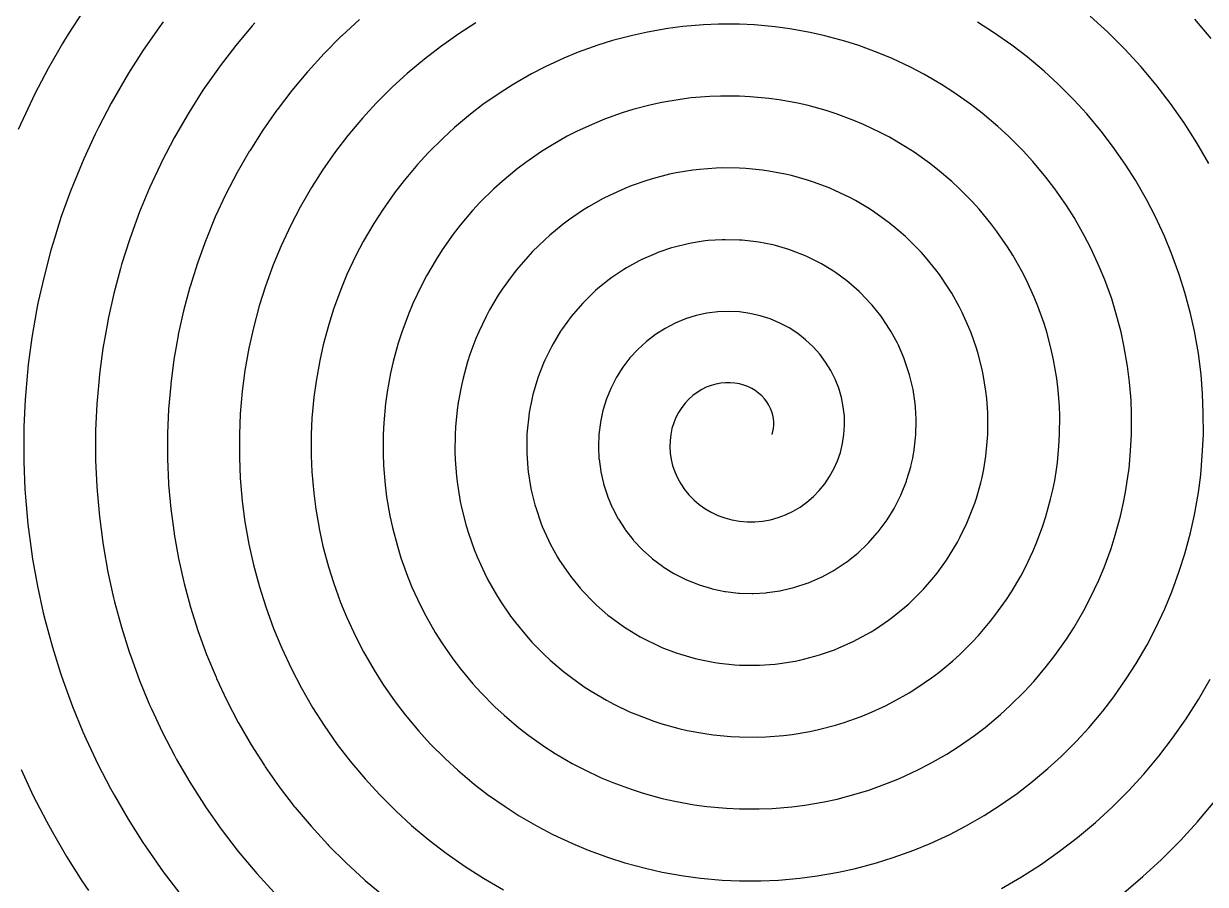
# Model space of a CAD drawing. Header units: inches. Extents: x -5.5 to 5.5, y -5.5 to 5.5.
# Drawn here: x -1.095 to 0.713, y -0.688 to 0.628 of the extents above; entities that cross this region are included whole.
import ezdxf

# ---------------------------------------------------------------- set-up
doc = ezdxf.new("R2010")
doc.units = ezdxf.units.IN
doc.header["$MEASUREMENT"] = 0
doc.linetypes.add('Continuous2', pattern=[0])
doc.layers.add('Unnamed Level 1', color=1, linetype='Continuous')

msp = doc.modelspace()

# ---------------------------------------------------------------- linework, layer by layer
at = {"layer": 'Unnamed Level 1', "color": 4, "linetype": 'Continuous2', "lineweight": -3}
for p, q in [((-1.0032, 0.6491), (-1.0269, 0.6123)), ((-0.581, 0.6347), (-0.6083, 0.6096)), ((0.5637, 0.6153), (0.5369, 0.6399)), ((0.7218, 0.6056), (0.6968, 0.6353)), ((-0.8882, 0.6219), (-0.912, 0.5878)), ((-0.8815, 0.6311), (-0.8882, 0.6219)), ((-0.7452, 0.6253), (-0.7705, 0.595)), ((-0.7412, 0.6298), (-0.7452, 0.6253)), ((-0.4033, 0.6294), (-0.4291, 0.6129)), ((-0.1408, 0.6155), (-0.1636, 0.6105)), ((-0.1095, 0.621), (-0.1408, 0.6155)), ((-0.0864, 0.624), (-0.1095, 0.621)), ((-0.0548, 0.6266), (-0.0864, 0.624)), ((-0.0317, 0.6276), (-0.0548, 0.6266)), ((0, 0.6275), (-0.0317, 0.6276)), ((0.0231, 0.6264), (0, 0.6275)), ((0.0546, 0.6236), (0.0231, 0.6264)), ((0.0773, 0.6205), (0.0546, 0.6236)), ((0.1084, 0.615), (0.0773, 0.6205)), ((0.1308, 0.6099), (0.1084, 0.615)), ((0.389, 0.6149), (0.3642, 0.6308)), ((0.4169, 0.5954), (0.389, 0.6149)), ((0.5896, 0.5896), (0.5637, 0.6153)), ((-1.0356, 0.5979), (-1.0573, 0.56)), ((-1.0269, 0.6123), (-1.0356, 0.5979)), ((-0.609, 0.609), (-0.6352, 0.5827)), ((-0.6083, 0.6096), (-0.609, 0.609)), ((-0.4291, 0.6129), (-0.4575, 0.5931)), ((-0.1943, 0.6024), (-0.2167, 0.5954)), ((-0.1636, 0.6105), (-0.1943, 0.6024)), ((0.1612, 0.6017), (0.1308, 0.6099)), ((0.1829, 0.5948), (0.1612, 0.6017)), ((-0.912, 0.5878), (-0.9345, 0.5527)), ((-0.7705, 0.595), (-0.7945, 0.5637)), ((-0.6352, 0.5827), (-0.6603, 0.5553)), ((-0.4575, 0.5931), (-0.4819, 0.5743)), ((-0.2466, 0.5846), (-0.2684, 0.5756)), ((-0.2167, 0.5954), (-0.2466, 0.5846)), ((0.2125, 0.5839), (0.1829, 0.5948)), ((0.2335, 0.5752), (0.2125, 0.5839)), ((0.4401, 0.5775), (0.4169, 0.5954)), ((0.6141, 0.5629), (0.5896, 0.5896)), ((-0.7945, 0.5637), (-0.7981, 0.5588)), ((-0.4819, 0.5743), (-0.5084, 0.5521)), ((-0.2973, 0.5622), (-0.3183, 0.5514)), ((-0.2684, 0.5756), (-0.2973, 0.5622)), ((0.262, 0.5618), (0.2335, 0.5752)), ((0.282, 0.5513), (0.262, 0.5618)), ((0.4662, 0.5556), (0.4401, 0.5775)), ((0.6375, 0.5349), (0.6141, 0.5629)), ((-1.0573, 0.56), (-1.0777, 0.5212)), ((-0.9404, 0.5429), (-0.9611, 0.5068)), ((-0.9345, 0.5527), (-0.9404, 0.5429)), ((-0.7981, 0.5588), (-0.8207, 0.5265)), ((-0.6609, 0.5546), (-0.6848, 0.5261)), ((-0.6603, 0.5553), (-0.6609, 0.5546)), ((-0.5084, 0.5521), (-0.5312, 0.5312)), ((-0.3183, 0.5514), (-0.346, 0.5355)), ((0.3092, 0.5355), (0.282, 0.5513)), ((0.4877, 0.5358), (0.4662, 0.5556)), ((-0.8207, 0.5265), (-0.8419, 0.4932)), ((-0.6848, 0.5261), (-0.7074, 0.4966)), ((-0.5312, 0.5312), (-0.5557, 0.5067)), ((-0.346, 0.5355), (-0.3661, 0.5228)), ((0.3281, 0.5233), (0.3092, 0.5355)), ((0.5118, 0.5118), (0.4877, 0.5358)), ((0.6595, 0.5063), (0.6375, 0.5349)), ((-1.0777, 0.5212), (-1.0852, 0.506)), ((-0.9611, 0.5068), (-0.9804, 0.4698)), ((-0.5557, 0.5067), (-0.5767, 0.4839)), ((-0.3661, 0.5228), (-0.3923, 0.5045)), ((-0.1188, 0.5078), (-0.1351, 0.5043)), ((-0.0904, 0.5126), (-0.1188, 0.5078)), ((-0.0739, 0.5147), (-0.0904, 0.5126)), ((-0.0452, 0.5171), (-0.0739, 0.5147)), ((-0.0288, 0.5177), (-0.0452, 0.5171)), ((0, 0.5175), (-0.0288, 0.5177)), ((0.0164, 0.5167), (0, 0.5175)), ((0.045, 0.514), (0.0164, 0.5167)), ((0.0611, 0.5118), (0.045, 0.514)), ((0.0893, 0.5066), (0.0611, 0.5118)), ((0.1051, 0.503), (0.0893, 0.5066)), ((0.3538, 0.5053), (0.3281, 0.5233)), ((0.5314, 0.4903), (0.5118, 0.5118)), ((0.6805, 0.4765), (0.6595, 0.5063)), ((-1.0852, 0.506), (-1.1035, 0.4663)), ((-0.8419, 0.4932), (-0.8451, 0.4879)), ((-0.708, 0.4957), (-0.7293, 0.4653)), ((-0.7074, 0.4966), (-0.708, 0.4957)), ((-0.4112, 0.4901), (-0.4357, 0.4696)), ((-0.3923, 0.5045), (-0.4112, 0.4901)), ((-0.1791, 0.492), (-0.2063, 0.4823)), ((-0.1631, 0.497), (-0.1791, 0.492)), ((-0.1351, 0.5043), (-0.1631, 0.497)), ((0.1328, 0.4954), (0.1051, 0.503)), ((0.1481, 0.4905), (0.1328, 0.4954)), ((0.1749, 0.4805), (0.1481, 0.4905)), ((0.3715, 0.4916), (0.3538, 0.5053)), ((0.3955, 0.4713), (0.3715, 0.4916)), ((0.5533, 0.4642), (0.5314, 0.4903)), ((-0.8451, 0.4879), (-0.8648, 0.4537)), ((-0.5767, 0.4839), (-0.599, 0.4573)), ((-0.2219, 0.4759), (-0.2483, 0.4638)), ((-0.2063, 0.4823), (-0.2219, 0.4759)), ((0.1897, 0.4743), (0.1749, 0.4805)), ((0.2155, 0.4621), (0.1897, 0.4743)), ((0.4119, 0.4562), (0.3955, 0.4713)), ((0.6998, 0.4461), (0.6805, 0.4765)), ((-0.9855, 0.4595), (-1.003, 0.4217)), ((-0.9804, 0.4698), (-0.9855, 0.4595)), ((-0.8648, 0.4537), (-0.883, 0.4186)), ((-0.7293, 0.4653), (-0.7492, 0.4339)), ((-0.599, 0.4573), (-0.6179, 0.4327)), ((-0.4534, 0.4534), (-0.4761, 0.4308)), ((-0.4357, 0.4696), (-0.4534, 0.4534)), ((-0.2633, 0.4561), (-0.2885, 0.4417)), ((-0.2483, 0.4638), (-0.2633, 0.4561)), ((0.2296, 0.4546), (0.2155, 0.4621)), ((0.2542, 0.4402), (0.2296, 0.4546)), ((0.434, 0.434), (0.4119, 0.4562)), ((0.5709, 0.4412), (0.5533, 0.4642)), ((-0.2885, 0.4417), (-0.303, 0.4327)), ((0.2675, 0.4316), (0.2542, 0.4402)), ((0.449, 0.4176), (0.434, 0.434)), ((0.5904, 0.4134), (0.5709, 0.4412)), ((0.7181, 0.4146), (0.6998, 0.4461)), ((-1.003, 0.4217), (-1.019, 0.3832)), ((-0.883, 0.4186), (-0.8858, 0.4131)), ((-0.7498, 0.4329), (-0.7684, 0.4007)), ((-0.7492, 0.4339), (-0.7498, 0.4329)), ((-0.6179, 0.4327), (-0.6378, 0.4042)), ((-0.4761, 0.4308), (-0.4924, 0.4132)), ((-0.3268, 0.4161), (-0.3405, 0.4058)), ((-0.303, 0.4327), (-0.3268, 0.4161)), ((0.2907, 0.4152), (0.2675, 0.4316)), ((0.469, 0.3935), (0.449, 0.4176)), ((-0.8858, 0.4131), (-0.9024, 0.3772)), ((-0.7684, 0.4007), (-0.7856, 0.3676)), ((-0.6378, 0.4042), (-0.6546, 0.3779)), ((-0.4924, 0.4132), (-0.5131, 0.3887)), ((-0.3405, 0.4058), (-0.3629, 0.3872)), ((-0.1067, 0.398), (-0.1315, 0.3917)), ((-0.0966, 0.4002), (-0.1067, 0.398)), ((-0.0713, 0.4043), (-0.0966, 0.4002)), ((-0.0611, 0.4055), (-0.0713, 0.4043)), ((-0.0356, 0.4075), (-0.0611, 0.4055)), ((-0.0255, 0.4078), (-0.0356, 0.4075)), ((0, 0.4075), (-0.0255, 0.4078)), ((0.01, 0.4069), (0, 0.4075)), ((0.0354, 0.4044), (0.01, 0.4069)), ((0.0453, 0.403), (0.0354, 0.4044)), ((0.0702, 0.3983), (0.0453, 0.403)), ((0.0799, 0.396), (0.0702, 0.3983)), ((0.3031, 0.4055), (0.2907, 0.4152)), ((0.3248, 0.3871), (0.3031, 0.4055)), ((0.6059, 0.389), (0.5904, 0.4134)), ((-1.019, 0.3832), (-1.0232, 0.3724)), ((-0.5131, 0.3887), (-0.5278, 0.3696)), ((-0.3629, 0.3872), (-0.3757, 0.3757)), ((-0.1657, 0.3801), (-0.1754, 0.3762)), ((-0.1415, 0.3887), (-0.1657, 0.3801)), ((-0.1315, 0.3917), (-0.1415, 0.3887)), ((0.1043, 0.3892), (0.0799, 0.396)), ((0.1136, 0.3861), (0.1043, 0.3892)), ((0.1373, 0.3772), (0.1136, 0.3861)), ((0.3363, 0.3764), (0.3248, 0.3871)), ((0.4824, 0.3759), (0.469, 0.3935)), ((0.6228, 0.3596), (0.6059, 0.389)), ((-1.0232, 0.3724), (-1.0374, 0.3332)), ((-0.9024, 0.3772), (-0.9176, 0.3407)), ((-0.7861, 0.3666), (-0.8018, 0.3328)), ((-0.7856, 0.3676), (-0.7861, 0.3666)), ((-0.6546, 0.3779), (-0.672, 0.3478)), ((-0.5278, 0.3696), (-0.5462, 0.3433)), ((-0.3757, 0.3757), (-0.3964, 0.3552)), ((-0.1989, 0.3656), (-0.2083, 0.3608)), ((-0.1754, 0.3762), (-0.1989, 0.3656)), ((0.1462, 0.3734), (0.1373, 0.3772)), ((0.169, 0.3624), (0.1462, 0.3734)), ((0.1775, 0.3578), (0.169, 0.3624)), ((0.3562, 0.3562), (0.3363, 0.3764)), ((0.5003, 0.3503), (0.4824, 0.3759)), ((-0.672, 0.3478), (-0.6864, 0.3201)), ((-0.3964, 0.3552), (-0.4081, 0.3425)), ((-0.2308, 0.3482), (-0.2399, 0.3426)), ((-0.2083, 0.3608), (-0.2308, 0.3482)), ((0.1992, 0.345), (0.1775, 0.3578)), ((0.2072, 0.3397), (0.1992, 0.345)), ((0.3667, 0.3446), (0.3562, 0.3562)), ((0.3847, 0.3228), (0.3667, 0.3446)), ((0.512, 0.3317), (0.5003, 0.3503)), ((0.6361, 0.334), (0.6228, 0.3596)), ((-1.0374, 0.3332), (-1.05, 0.2934)), ((-0.9199, 0.3348), (-0.9333, 0.2976)), ((-0.9176, 0.3407), (-0.9199, 0.3348)), ((-0.8018, 0.3328), (-0.816, 0.2984)), ((-0.5462, 0.3433), (-0.5593, 0.3229)), ((-0.4081, 0.3425), (-0.427, 0.3202)), ((-0.2612, 0.328), (-0.2698, 0.3215)), ((-0.2399, 0.3426), (-0.2612, 0.328)), ((0.2276, 0.325), (0.2072, 0.3397)), ((0.5276, 0.3046), (0.512, 0.3317)), ((0.6504, 0.3033), (0.6361, 0.334)), ((-0.6864, 0.3201), (-0.7011, 0.2885)), ((-0.5593, 0.3229), (-0.5754, 0.2951)), ((-0.427, 0.3202), (-0.4377, 0.3065)), ((-0.2698, 0.3215), (-0.2898, 0.3051)), ((0.235, 0.3192), (0.2276, 0.325)), ((0.2541, 0.3028), (0.235, 0.3192)), ((0.3941, 0.3105), (0.3847, 0.3228)), ((0.4101, 0.2872), (0.3941, 0.3105)), ((-1.05, 0.2934), (-1.0533, 0.2822)), ((-0.9333, 0.2976), (-0.9452, 0.2598)), ((-0.8165, 0.2972), (-0.8292, 0.2621)), ((-0.816, 0.2984), (-0.8165, 0.2972)), ((-0.5754, 0.2951), (-0.5867, 0.2736)), ((-0.4377, 0.3065), (-0.4546, 0.2826)), ((-0.2979, 0.2979), (-0.3164, 0.2797)), ((-0.2898, 0.3051), (-0.2979, 0.2979)), ((-0.0782, 0.2918), (-0.0995, 0.2866)), ((-0.0738, 0.2927), (-0.0782, 0.2918)), ((-0.0522, 0.296), (-0.0738, 0.2927)), ((-0.0479, 0.2965), (-0.0522, 0.296)), ((-0.0261, 0.2979), (-0.0479, 0.2965)), ((-0.0218, 0.298), (-0.0261, 0.2979)), ((0, 0.2975), (-0.0218, 0.298)), ((0.0042, 0.2972), (0, 0.2975)), ((0.0258, 0.2948), (0.0042, 0.2972)), ((0.0299, 0.2942), (0.0258, 0.2948)), ((0.0511, 0.29), (0.0299, 0.2942)), ((0.0551, 0.289), (0.0511, 0.29)), ((0.2609, 0.2964), (0.2541, 0.3028)), ((0.2784, 0.2784), (0.2609, 0.2964)), ((0.5376, 0.2851), (0.5276, 0.3046)), ((0.6613, 0.2768), (0.6504, 0.3033)), ((-1.0533, 0.2822), (-1.0639, 0.2419)), ((-0.7011, 0.2885), (-0.7131, 0.2596)), ((-0.5867, 0.2736), (-0.6004, 0.2445)), ((-0.4546, 0.2826), (-0.464, 0.2679)), ((-0.3239, 0.2718), (-0.3408, 0.252)), ((-0.3164, 0.2797), (-0.3239, 0.2718)), ((-0.129, 0.2765), (-0.1491, 0.2676)), ((-0.1247, 0.2782), (-0.129, 0.2765)), ((-0.1038, 0.2853), (-0.1247, 0.2782)), ((-0.0995, 0.2866), (-0.1038, 0.2853)), ((0.0758, 0.2829), (0.0551, 0.289)), ((0.0796, 0.2817), (0.0758, 0.2829)), ((0.0997, 0.2738), (0.0796, 0.2817)), ((0.1032, 0.2722), (0.0997, 0.2738)), ((0.1225, 0.2627), (0.1032, 0.2722)), ((0.2846, 0.2715), (0.2784, 0.2784)), ((0.3005, 0.2521), (0.2846, 0.2715)), ((0.4183, 0.2741), (0.4101, 0.2872)), ((0.4323, 0.2496), (0.4183, 0.2741)), ((0.5507, 0.2568), (0.5376, 0.2851)), ((0.6729, 0.2449), (0.6613, 0.2768)), ((-0.947, 0.2538), (-0.9572, 0.2155)), ((-0.9452, 0.2598), (-0.947, 0.2538)), ((-0.8292, 0.2621), (-0.8404, 0.2266)), ((-0.7131, 0.2596), (-0.725, 0.2268)), ((-0.464, 0.2679), (-0.4788, 0.2427)), ((-0.1727, 0.2549), (-0.1768, 0.2525)), ((-0.1533, 0.2656), (-0.1727, 0.2549)), ((-0.1491, 0.2676), (-0.1533, 0.2656)), ((0.1258, 0.2609), (0.1225, 0.2627)), ((0.1442, 0.2497), (0.1258, 0.2609)), ((0.559, 0.2367), (0.5507, 0.2568)), ((-1.0639, 0.2419), (-1.0731, 0.2011)), ((-0.6004, 0.2445), (-0.6098, 0.2219)), ((-0.4788, 0.2427), (-0.487, 0.2271)), ((-0.3476, 0.2434), (-0.3627, 0.2222)), ((-0.3408, 0.252), (-0.3476, 0.2434)), ((-0.1991, 0.2373), (-0.2164, 0.2233)), ((-0.1952, 0.2401), (-0.1991, 0.2373)), ((-0.1768, 0.2525), (-0.1952, 0.2401)), ((0.1473, 0.2476), (0.1442, 0.2497)), ((0.1645, 0.2349), (0.1473, 0.2476)), ((0.306, 0.2447), (0.3005, 0.2521)), ((0.32, 0.2241), (0.306, 0.2447)), ((0.4393, 0.2359), (0.4323, 0.2496)), ((0.451, 0.2103), (0.4393, 0.2359)), ((0.5696, 0.2073), (0.559, 0.2367)), ((0.6816, 0.2173), (0.6729, 0.2449)), ((-0.8408, 0.2253), (-0.8504, 0.1892)), ((-0.8404, 0.2266), (-0.8408, 0.2253)), ((-0.725, 0.2268), (-0.7345, 0.1968)), ((-0.6098, 0.2219), (-0.6208, 0.1917)), ((-0.487, 0.2271), (-0.4995, 0.2006)), ((-0.3627, 0.2222), (-0.3688, 0.2129)), ((-0.2201, 0.2201), (-0.2362, 0.2047)), ((-0.2164, 0.2233), (-0.2201, 0.2201)), ((0.1674, 0.2326), (0.1645, 0.2349)), ((0.1834, 0.2185), (0.1674, 0.2326)), ((0.186, 0.216), (0.1834, 0.2185)), ((0.3248, 0.2163), (0.32, 0.2241)), ((0.6902, 0.1849), (0.6816, 0.2173)), ((-1.0731, 0.2011), (-1.0754, 0.1896)), ((-0.9572, 0.2155), (-0.9658, 0.1768)), ((-0.4995, 0.2006), (-0.5064, 0.1843)), ((-0.3688, 0.2129), (-0.3821, 0.1905)), ((-0.2396, 0.201), (-0.2543, 0.1842)), ((-0.2362, 0.2047), (-0.2396, 0.201)), ((0.2006, 0.2006), (0.186, 0.216)), ((0.203, 0.198), (0.2006, 0.2006)), ((0.337, 0.1946), (0.3248, 0.2163)), ((0.4567, 0.1963), (0.451, 0.2103)), ((0.5761, 0.1863), (0.5696, 0.2073)), ((-1.0754, 0.1896), (-1.0825, 0.1484)), ((-0.8504, 0.1892), (-0.8584, 0.1528)), ((-0.7345, 0.1968), (-0.7435, 0.1631)), ((-0.6208, 0.1917), (-0.6283, 0.1683)), ((-0.5064, 0.1843), (-0.5166, 0.1568)), ((-0.3821, 0.1905), (-0.3873, 0.1806)), ((-0.2543, 0.1842), (-0.2575, 0.1803)), ((-0.0662, 0.1819), (-0.0825, 0.1769)), ((-0.0497, 0.1855), (-0.0662, 0.1819)), ((-0.0331, 0.1877), (-0.0497, 0.1855)), ((-0.0165, 0.1883), (-0.0331, 0.1877)), ((0, 0.1875), (-0.0165, 0.1883)), ((0.0162, 0.1853), (0, 0.1875)), ((0.032, 0.1816), (0.0162, 0.1853)), ((0.0473, 0.1767), (0.032, 0.1816)), ((0.2162, 0.1814), (0.203, 0.198)), ((0.2182, 0.1786), (0.2162, 0.1814)), ((0.3411, 0.1865), (0.337, 0.1946)), ((0.3513, 0.1638), (0.3411, 0.1865)), ((0.4662, 0.1697), (0.4567, 0.1963)), ((0.584, 0.1565), (0.5761, 0.1863)), ((0.6961, 0.1583), (0.6902, 0.1849)), ((-0.967, 0.1705), (-0.9738, 0.1315)), ((-0.9658, 0.1768), (-0.967, 0.1705)), ((-0.7435, 0.1631), (-0.7504, 0.1323)), ((-0.6283, 0.1683), (-0.6367, 0.1372)), ((-0.3873, 0.1806), (-0.3986, 0.157)), ((-0.2575, 0.1803), (-0.2707, 0.1622)), ((-0.0983, 0.1703), (-0.1137, 0.1624)), ((-0.0825, 0.1769), (-0.0983, 0.1703)), ((0.062, 0.1704), (0.0473, 0.1767)), ((0.076, 0.163), (0.062, 0.1704)), ((0.0892, 0.1544), (0.076, 0.163)), ((0.2299, 0.161), (0.2182, 0.1786)), ((0.3546, 0.1556), (0.3513, 0.1638)), ((0.4707, 0.155), (0.4662, 0.1697)), ((-1.0825, 0.1484), (-1.088, 0.107)), ((-0.8587, 0.1514), (-0.8651, 0.1146)), ((-0.8584, 0.1528), (-0.8587, 0.1514)), ((-0.5166, 0.1568), (-0.522, 0.1399)), ((-0.403, 0.1467), (-0.4122, 0.1222)), ((-0.3986, 0.157), (-0.403, 0.1467)), ((-0.2735, 0.1579), (-0.2851, 0.1387)), ((-0.2707, 0.1622), (-0.2735, 0.1579)), ((-0.1284, 0.153), (-0.1423, 0.1423)), ((-0.1137, 0.1624), (-0.1284, 0.153)), ((0.1014, 0.1448), (0.0892, 0.1544)), ((0.1127, 0.1343), (0.1014, 0.1448)), ((0.2317, 0.1581), (0.2299, 0.161)), ((0.2418, 0.1396), (0.2317, 0.1581)), ((0.3628, 0.1321), (0.3546, 0.1556)), ((0.4777, 0.128), (0.4707, 0.155)), ((0.5884, 0.1364), (0.584, 0.1565)), ((0.7022, 0.1238), (0.6961, 0.1583)), ((-0.9738, 0.1315), (-0.979, 0.0922)), ((-0.7504, 0.1323), (-0.7564, 0.0979)), ((-0.6367, 0.1372), (-0.642, 0.1132)), ((-0.522, 0.1399), (-0.5298, 0.1115)), ((-0.2876, 0.1341), (-0.2975, 0.1139)), ((-0.2851, 0.1387), (-0.2876, 0.1341)), ((-0.1553, 0.1303), (-0.1674, 0.1172)), ((-0.1423, 0.1423), (-0.1553, 0.1303)), ((0.1229, 0.1229), (0.1127, 0.1343)), ((0.2432, 0.1366), (0.2418, 0.1396)), ((0.2516, 0.1173), (0.2432, 0.1366)), ((0.3654, 0.1233), (0.3628, 0.1321)), ((0.4807, 0.1143), (0.4777, 0.128)), ((0.5939, 0.1047), (0.5884, 0.1364)), ((-0.8651, 0.1146), (-0.87, 0.0776)), ((-0.642, 0.1132), (-0.6477, 0.0814)), ((-0.5298, 0.1115), (-0.5337, 0.0941)), ((-0.4158, 0.1114), (-0.4228, 0.0861)), ((-0.4122, 0.1222), (-0.4158, 0.1114)), ((-0.2997, 0.1091), (-0.3078, 0.088)), ((-0.2975, 0.1139), (-0.2997, 0.1091)), ((-0.1674, 0.1172), (-0.1783, 0.1029)), ((0.1319, 0.1107), (0.1229, 0.1229)), ((0.1398, 0.0979), (0.1319, 0.1107)), ((0.2528, 0.1144), (0.2516, 0.1173)), ((0.2595, 0.0944), (0.2528, 0.1144)), ((0.3715, 0.0995), (0.3654, 0.1233)), ((0.4856, 0.0856), (0.4807, 0.1143)), ((0.7022, 0.1237), (0.7022, 0.1238)), ((0.7064, 0.0919), (0.7022, 0.1237)), ((-1.0893, 0.0953), (-1.0928, 0.0536)), ((-1.088, 0.107), (-1.0893, 0.0953)), ((-0.979, 0.0922), (-0.9797, 0.0857)), ((-0.7564, 0.0979), (-0.7606, 0.0665)), ((-0.5337, 0.0941), (-0.539, 0.0652)), ((-0.1783, 0.1029), (-0.1879, 0.0876)), ((0.1465, 0.0846), (0.1398, 0.0979)), ((0.2604, 0.0912), (0.2595, 0.0944)), ((0.2652, 0.0711), (0.2604, 0.0912)), ((0.3731, 0.0918), (0.3715, 0.0995)), ((0.3772, 0.0665), (0.3731, 0.0918)), ((0.5971, 0.0799), (0.5939, 0.1047)), ((0.7088, 0.062), (0.7064, 0.0919)), ((-0.9797, 0.0857), (-0.9831, 0.0462)), ((-0.8701, 0.0761), (-0.8734, 0.0389)), ((-0.87, 0.0776), (-0.8701, 0.0761)), ((-0.6477, 0.0814), (-0.651, 0.057)), ((-0.4254, 0.075), (-0.4302, 0.0492)), ((-0.4228, 0.0861), (-0.4254, 0.075)), ((-0.3095, 0.0829), (-0.3158, 0.0612)), ((-0.3078, 0.088), (-0.3095, 0.0829)), ((-0.1879, 0.0876), (-0.1963, 0.0715)), ((-0.0433, 0.0751), (-0.0506, 0.0722)), ((-0.036, 0.0772), (-0.0433, 0.0751)), ((-0.0286, 0.0786), (-0.036, 0.0772)), ((-0.0212, 0.0793), (-0.0286, 0.0786)), ((-0.014, 0.0793), (-0.0212, 0.0793)), ((-0.0069, 0.0787), (-0.014, 0.0793)), ((0, 0.0775), (-0.0069, 0.0787)), ((0.0066, 0.0757), (0, 0.0775)), ((0.0129, 0.0733), (0.0066, 0.0757)), ((0.0189, 0.0704), (0.0129, 0.0733)), ((0.1519, 0.0708), (0.1465, 0.0846)), ((0.4878, 0.0677), (0.4856, 0.0856)), ((0.5992, 0.0524), (0.5971, 0.0799)), ((-0.7606, 0.0665), (-0.7636, 0.0317)), ((-0.651, 0.057), (-0.6539, 0.0248)), ((-0.539, 0.0652), (-0.5414, 0.0474)), ((-0.3171, 0.0559), (-0.3214, 0.0337)), ((-0.3158, 0.0612), (-0.3171, 0.0559)), ((-0.2032, 0.0545), (-0.2087, 0.037)), ((-0.1963, 0.0715), (-0.2032, 0.0546)), ((-0.2032, 0.0546), (-0.2032, 0.0545)), ((-0.0711, 0.0596), (-0.0773, 0.0541)), ((-0.0645, 0.0645), (-0.0711, 0.0596)), ((-0.0577, 0.0687), (-0.0645, 0.0645)), ((-0.0506, 0.0722), (-0.0577, 0.0687)), ((0.0244, 0.0671), (0.0189, 0.0704)), ((0.0295, 0.0633), (0.0244, 0.0671)), ((0.0342, 0.0592), (0.0295, 0.0633)), ((0.0383, 0.0547), (0.0342, 0.0592)), ((0.042, 0.05), (0.0383, 0.0547)), ((0.1561, 0.0568), (0.1519, 0.0708)), ((0.159, 0.0426), (0.1561, 0.0568)), ((0.2657, 0.0688), (0.2652, 0.0711)), ((0.2689, 0.0474), (0.2657, 0.0688)), ((0.3786, 0.0551), (0.3772, 0.0665)), ((0.3801, 0.0333), (0.3786, 0.0551)), ((0.4897, 0.0428), (0.4878, 0.0677)), ((0.7098, 0.0328), (0.7088, 0.062)), ((-1.0928, 0.0536), (-1.0947, 0.0118)), ((-0.9831, 0.0462), (-0.9849, 0.0066)), ((-0.8734, 0.0389), (-0.875, 0.0015)), ((-0.5414, 0.0474), (-0.5441, 0.018)), ((-0.4318, 0.0378), (-0.4344, 0.0116)), ((-0.4302, 0.0492), (-0.4318, 0.0378)), ((-0.2087, 0.0368), (-0.2126, 0.0188)), ((-0.2087, 0.037), (-0.2087, 0.0368)), ((-0.0882, 0.0411), (-0.0929, 0.0338)), ((-0.083, 0.0479), (-0.0882, 0.0411)), ((-0.0773, 0.0541), (-0.083, 0.0479)), ((0.0451, 0.0451), (0.042, 0.05)), ((0.0477, 0.04), (0.0451, 0.0451)), ((0.0497, 0.0348), (0.0477, 0.04)), ((0.1606, 0.0283), (0.159, 0.0426)), ((0.2695, 0.0421), (0.2689, 0.0474)), ((0.2705, 0.0237), (0.2695, 0.0421)), ((0.4901, 0.0287), (0.4897, 0.0428)), ((0.5999, 0.0317), (0.5992, 0.0524)), ((-0.7636, 0.0317), (-0.765, 0)), ((-0.6539, 0.0248), (-0.655, 0)), ((-0.3222, 0.0282), (-0.3246, 0.0056)), ((-0.3214, 0.0337), (-0.3222, 0.0282)), ((-0.2127, 0.0186), (-0.215, 0.0003)), ((-0.2126, 0.0188), (-0.2127, 0.0186)), ((-0.097, 0.026), (-0.1004, 0.0177)), ((-0.0929, 0.0338), (-0.097, 0.026)), ((0.0512, 0.0296), (0.0497, 0.0348)), ((0.0522, 0.0244), (0.0512, 0.0296)), ((0.0527, 0.0192), (0.0522, 0.0244)), ((0.0527, 0.0141), (0.0527, 0.0192)), ((0.1609, 0.0141), (0.1606, 0.0283)), ((0.27, 0), (0.2705, 0.021)), ((0.2705, 0.021), (0.2705, 0.0237)), ((0.38, 0), (0.3803, 0.0246)), ((0.3803, 0.0246), (0.3801, 0.0333)), ((0.49, 0), (0.4901, 0.0287)), ((0.6, 0), (0.5999, 0.0317)), ((0.71, 0), (0.7098, 0.0328)), ((-1.0947, 0.0118), (-1.095, 0)), ((-1.095, 0), (-1.0949, -0.0418)), ((-0.9849, 0.0066), (-0.985, 0)), ((-0.985, 0), (-0.9849, -0.0397)), ((-0.875, 0.0015), (-0.875, 0)), ((-0.875, 0), (-0.8749, -0.0374)), ((-0.5441, 0.018), (-0.545, 0)), ((-0.4344, 0.0116), (-0.435, 0)), ((-0.325, 0), (-0.3254, -0.0228)), ((-0.3246, 0.0056), (-0.325, 0)), ((-0.215, 0), (-0.2157, -0.0185)), ((-0.215, 0.0003), (-0.215, 0)), ((-0.105, 0), (-0.1061, -0.0093)), ((-0.1031, 0.009), (-0.105, 0)), ((-0.1004, 0.0177), (-0.1031, 0.009)), ((0.05, 0), (0.0513, 0.0045)), ((0.0513, 0.0045), (0.0522, 0.0092)), ((0.0522, 0.0092), (0.0527, 0.0141)), ((0.16, 0), (0.1609, 0.0141)), ((0.3792, -0.0113), (0.38, 0)), ((0.4889, -0.0179), (0.49, 0)), ((0.5985, -0.0248), (0.6, 0)), ((0.7082, -0.032), (0.71, 0)), ((-0.765, 0), (-0.765, -0.035)), ((-0.655, 0), (-0.6551, -0.0324)), ((-0.545, 0), (-0.5451, -0.0295)), ((-0.435, 0), (-0.4353, -0.0264)), ((-0.1061, -0.0093), (-0.1064, -0.0188)), ((0.1546, -0.0273), (0.1579, -0.0138)), ((0.1579, -0.0138), (0.16, 0)), ((0.2675, -0.0234), (0.2695, -0.0051)), ((0.2695, -0.0051), (0.27, 0)), ((0.377, -0.033), (0.3792, -0.0113)), ((0.4866, -0.0426), (0.4889, -0.0179)), ((-0.765, -0.035), (-0.7636, -0.0668)), ((-0.6551, -0.0324), (-0.654, -0.0572)), ((-0.5451, -0.0295), (-0.5444, -0.0476)), ((-0.4353, -0.0264), (-0.4349, -0.038)), ((-0.3254, -0.0228), (-0.3253, -0.0285)), ((-0.3253, -0.0285), (-0.3237, -0.0512)), ((-0.2157, -0.0185), (-0.2157, -0.0189)), ((-0.2157, -0.0189), (-0.2148, -0.0374)), ((-0.1064, -0.0188), (-0.1058, -0.0284)), ((-0.1058, -0.0284), (-0.1044, -0.038)), ((0.1501, -0.0402), (0.1546, -0.0273)), ((0.2629, -0.0464), (0.2652, -0.0359)), ((0.2652, -0.0359), (0.2675, -0.0234)), ((0.3738, -0.053), (0.377, -0.033)), ((0.5962, -0.0522), (0.5985, -0.0248)), ((0.7058, -0.0617), (0.7082, -0.032)), ((-1.0949, -0.0418), (-1.0931, -0.0837)), ((-0.9849, -0.0397), (-0.9832, -0.0794)), ((-0.8749, -0.0374), (-0.8733, -0.0748)), ((-0.5444, -0.0476), (-0.542, -0.0771)), ((-0.4349, -0.038), (-0.4328, -0.0644)), ((-0.3237, -0.0512), (-0.3231, -0.057)), ((-0.2148, -0.0374), (-0.2147, -0.0379)), ((-0.2147, -0.0379), (-0.2122, -0.0563)), ((-0.1044, -0.038), (-0.1021, -0.0476)), ((-0.1021, -0.0476), (-0.0989, -0.0571)), ((0.1381, -0.0644), (0.1446, -0.0526)), ((0.1446, -0.0526), (0.1501, -0.0402)), ((0.2564, -0.0687), (0.2622, -0.0492)), ((0.2622, -0.0492), (0.2629, -0.0464)), ((0.3712, -0.0655), (0.3738, -0.053)), ((0.4847, -0.0569), (0.4866, -0.0426)), ((0.5955, -0.0579), (0.5962, -0.0522)), ((-0.7636, -0.0668), (-0.7606, -0.1017)), ((-0.654, -0.0572), (-0.6513, -0.0895)), ((-0.4328, -0.0644), (-0.4314, -0.0761)), ((-0.3231, -0.057), (-0.3195, -0.0796)), ((-0.2122, -0.0563), (-0.2121, -0.0568)), ((-0.2121, -0.0568), (-0.2079, -0.0751)), ((-0.0989, -0.0571), (-0.0948, -0.0664)), ((-0.0948, -0.0664), (-0.0898, -0.0753)), ((0.1306, -0.0754), (0.1381, -0.0644)), ((0.248, -0.0903), (0.2555, -0.0711)), ((0.2555, -0.0711), (0.2564, -0.0687)), ((0.3692, -0.0738), (0.3712, -0.0655)), ((0.4795, -0.0846), (0.4824, -0.0704)), ((0.4824, -0.0704), (0.4847, -0.0569)), ((0.5909, -0.0879), (0.5955, -0.0579)), ((0.7023, -0.0884), (0.7058, -0.0617)), ((-1.0931, -0.0837), (-1.0924, -0.0956)), ((-0.9832, -0.0794), (-0.9828, -0.086)), ((-0.9828, -0.086), (-0.9792, -0.1255)), ((-0.8733, -0.0748), (-0.8732, -0.0764)), ((-0.8732, -0.0764), (-0.8699, -0.1137)), ((-0.6513, -0.0895), (-0.6481, -0.1143)), ((-0.542, -0.0771), (-0.5397, -0.0952)), ((-0.4314, -0.0761), (-0.4271, -0.1022)), ((-0.3195, -0.0796), (-0.3184, -0.0853)), ((-0.3184, -0.0853), (-0.3128, -0.1076)), ((-0.2079, -0.0751), (-0.2078, -0.0756)), ((-0.2078, -0.0756), (-0.202, -0.0935)), ((-0.0898, -0.0753), (-0.084, -0.084)), ((-0.084, -0.084), (-0.0773, -0.0921)), ((0.1132, -0.095), (0.1223, -0.0856)), ((0.1223, -0.0856), (0.1306, -0.0754)), ((0.2469, -0.0926), (0.248, -0.0903)), ((0.3626, -0.0972), (0.3692, -0.0738)), ((0.4762, -0.099), (0.4795, -0.0846)), ((0.5879, -0.1037), (0.5909, -0.0879)), ((0.6962, -0.1228), (0.7023, -0.0884)), ((-1.0924, -0.0956), (-1.0886, -0.1373)), ((-0.7606, -0.1017), (-0.7564, -0.1334)), ((-0.5397, -0.0952), (-0.5347, -0.1243)), ((-0.4271, -0.1022), (-0.4246, -0.1138)), ((-0.3128, -0.1076), (-0.3111, -0.1132)), ((-0.202, -0.0935), (-0.2018, -0.0941)), ((-0.2018, -0.0941), (-0.1944, -0.1114)), ((-0.0773, -0.0921), (-0.0699, -0.0998)), ((-0.0699, -0.0998), (-0.0617, -0.1068)), ((-0.0617, -0.1068), (-0.0528, -0.1132)), ((0.093, -0.1109), (0.1034, -0.1034)), ((0.1034, -0.1034), (0.1132, -0.095)), ((0.2378, -0.1109), (0.2469, -0.0926)), ((0.3513, -0.1279), (0.36, -0.105)), ((0.36, -0.105), (0.3626, -0.0972)), ((0.4689, -0.1256), (0.4762, -0.099)), ((0.5831, -0.1246), (0.5879, -0.1037)), ((-0.9792, -0.1255), (-0.9741, -0.1649)), ((-0.8699, -0.1137), (-0.865, -0.1508)), ((-0.6481, -0.1143), (-0.6425, -0.1462)), ((-0.5347, -0.1243), (-0.5309, -0.1422)), ((-0.4246, -0.1138), (-0.418, -0.1394)), ((-0.3111, -0.1132), (-0.3037, -0.135)), ((-0.1944, -0.1114), (-0.1941, -0.1121)), ((-0.1941, -0.1121), (-0.1853, -0.1288)), ((-0.0528, -0.1132), (-0.0432, -0.1188)), ((-0.0432, -0.1188), (-0.0331, -0.1236)), ((-0.0331, -0.1236), (-0.0225, -0.1275)), ((0.0592, -0.127), (0.0708, -0.1227)), ((0.0708, -0.1227), (0.0821, -0.1173)), ((0.0821, -0.1173), (0.093, -0.1109)), ((0.2259, -0.1304), (0.2366, -0.113)), ((0.2366, -0.113), (0.2378, -0.1109)), ((0.4644, -0.1394), (0.4689, -0.1256)), ((0.5751, -0.1541), (0.5831, -0.1246)), ((0.69, -0.1504), (0.6962, -0.1228)), ((-1.0886, -0.1373), (-1.0832, -0.1788)), ((-0.7564, -0.1334), (-0.7503, -0.1679)), ((-0.5309, -0.1422), (-0.5233, -0.1709)), ((-0.418, -0.1394), (-0.4145, -0.1509)), ((-0.3037, -0.135), (-0.3015, -0.1406)), ((-0.3015, -0.1406), (-0.2921, -0.1616)), ((-0.1853, -0.1288), (-0.1849, -0.1295)), ((-0.1849, -0.1295), (-0.1746, -0.1454)), ((-0.0225, -0.1275), (-0.0114, -0.1305)), ((-0.0114, -0.1305), (0, -0.1325)), ((0, -0.1325), (0.0117, -0.1335)), ((0.0117, -0.1335), (0.0235, -0.1335)), ((0.0235, -0.1335), (0.0355, -0.1324)), ((0.0355, -0.1324), (0.0474, -0.1303)), ((0.0474, -0.1303), (0.0592, -0.127)), ((0.2124, -0.1487), (0.2245, -0.1324)), ((0.2245, -0.1324), (0.2259, -0.1304)), ((0.3375, -0.1574), (0.3481, -0.1354)), ((0.3481, -0.1354), (0.3513, -0.1279)), ((0.4547, -0.1655), (0.4644, -0.1394)), ((-0.865, -0.1508), (-0.8647, -0.1525)), ((-0.8647, -0.1525), (-0.8582, -0.1894)), ((-0.6425, -0.1462), (-0.6371, -0.1707)), ((-0.4145, -0.1509), (-0.4057, -0.1759)), ((-0.2921, -0.1616), (-0.2894, -0.1671)), ((-0.1746, -0.1454), (-0.1741, -0.1461)), ((-0.1741, -0.1461), (-0.1623, -0.1611)), ((-0.1623, -0.1611), (-0.1618, -0.1618)), ((-0.1618, -0.1618), (-0.1487, -0.1757)), ((0.1975, -0.1657), (0.2109, -0.1505)), ((0.2109, -0.1505), (0.2124, -0.1487)), ((0.3336, -0.1645), (0.3375, -0.1574)), ((0.5687, -0.1741), (0.5751, -0.1541)), ((0.6814, -0.1826), (0.69, -0.1504)), ((-1.0832, -0.1788), (-1.0814, -0.1907)), ((-0.9741, -0.1649), (-0.973, -0.1716)), ((-0.973, -0.1716), (-0.966, -0.2107)), ((-0.7503, -0.1679), (-0.7434, -0.1992)), ((-0.6371, -0.1707), (-0.6288, -0.2021)), ((-0.5233, -0.1709), (-0.5179, -0.1885)), ((-0.4057, -0.1759), (-0.4012, -0.1871)), ((-0.2894, -0.1671), (-0.2782, -0.1873)), ((-0.1487, -0.1757), (-0.148, -0.1764)), ((-0.148, -0.1764), (-0.1338, -0.1892)), ((0.1812, -0.1812), (0.1959, -0.1673)), ((0.1959, -0.1673), (0.1975, -0.1657)), ((0.3212, -0.1854), (0.3336, -0.1645)), ((0.4372, -0.2039), (0.4491, -0.1788)), ((0.4491, -0.1788), (0.4547, -0.1655)), ((0.5581, -0.2031), (0.5687, -0.1741)), ((-1.0814, -0.1907), (-1.074, -0.2319)), ((-0.8582, -0.1894), (-0.85, -0.226)), ((-0.5179, -0.1885), (-0.5079, -0.2164)), ((-0.4012, -0.1871), (-0.3902, -0.2113)), ((-0.2782, -0.1873), (-0.275, -0.1925)), ((-0.275, -0.1925), (-0.262, -0.2117)), ((-0.1338, -0.1892), (-0.133, -0.1899)), ((-0.133, -0.1899), (-0.1176, -0.2014)), ((0.1452, -0.2074), (0.162, -0.1964)), ((0.162, -0.1964), (0.1637, -0.1951)), ((0.1637, -0.1951), (0.1795, -0.1826)), ((0.1795, -0.1826), (0.1812, -0.1812)), ((0.3025, -0.2118), (0.3167, -0.1921)), ((0.3167, -0.1921), (0.3212, -0.1854)), ((0.673, -0.2092), (0.6814, -0.1826)), ((-0.966, -0.2107), (-0.9575, -0.2495)), ((-0.7434, -0.1992), (-0.7343, -0.2331)), ((-0.6288, -0.2021), (-0.6212, -0.2261)), ((-0.5079, -0.2164), (-0.5009, -0.2336)), ((-0.3902, -0.2113), (-0.3847, -0.2221)), ((-0.262, -0.2117), (-0.2583, -0.2168)), ((-0.2583, -0.2168), (-0.2437, -0.2348)), ((-0.1176, -0.2014), (-0.1167, -0.2021)), ((-0.1167, -0.2021), (-0.1003, -0.2123)), ((-0.1003, -0.2123), (-0.0993, -0.2129)), ((-0.0993, -0.2129), (-0.082, -0.2216)), ((0.1258, -0.2179), (0.1435, -0.2085)), ((0.1435, -0.2085), (0.1452, -0.2074)), ((0.2976, -0.2181), (0.3025, -0.2118)), ((0.4164, -0.2404), (0.4305, -0.2165)), ((0.4305, -0.2165), (0.4372, -0.2039)), ((0.55, -0.2225), (0.5581, -0.2031)), ((0.6614, -0.2407), (0.673, -0.2092)), ((-1.074, -0.2319), (-1.065, -0.2729)), ((-0.85, -0.226), (-0.8496, -0.2277)), ((-0.8496, -0.2277), (-0.8399, -0.2639)), ((-0.7343, -0.2331), (-0.7246, -0.2637)), ((-0.6212, -0.2261), (-0.6102, -0.2567)), ((-0.5009, -0.2336), (-0.4884, -0.2605)), ((-0.3847, -0.2221), (-0.3716, -0.2453)), ((-0.2437, -0.2348), (-0.2395, -0.2395)), ((-0.082, -0.2216), (-0.0808, -0.2221)), ((-0.0808, -0.2221), (-0.0628, -0.2294)), ((-0.0628, -0.2294), (-0.0616, -0.2298)), ((-0.0616, -0.2298), (-0.0429, -0.2355)), ((0.0639, -0.2387), (0.0833, -0.2341)), ((0.0833, -0.2341), (0.085, -0.2336)), ((0.085, -0.2336), (0.1039, -0.2274)), ((0.1039, -0.2274), (0.1057, -0.2267)), ((0.1057, -0.2267), (0.1241, -0.2188)), ((0.1241, -0.2188), (0.1258, -0.2179)), ((0.2817, -0.2364), (0.2976, -0.2181)), ((0.5369, -0.2503), (0.55, -0.2225)), ((-0.9575, -0.2495), (-0.9559, -0.2561)), ((-0.3716, -0.2453), (-0.3651, -0.2556)), ((-0.2395, -0.2395), (-0.2234, -0.2563)), ((-0.0429, -0.2355), (-0.0416, -0.2358)), ((-0.0416, -0.2358), (-0.0225, -0.2398)), ((-0.0225, -0.2398), (-0.021, -0.2401)), ((-0.021, -0.2401), (-0.0015, -0.2424)), ((-0.0015, -0.2424), (0, -0.2425)), ((0, -0.2425), (0.0197, -0.2431)), ((0.0197, -0.2431), (0.0213, -0.2431)), ((0.0213, -0.2431), (0.041, -0.242)), ((0.041, -0.242), (0.0426, -0.2418)), ((0.0426, -0.2418), (0.0622, -0.239)), ((0.0622, -0.239), (0.0639, -0.2387)), ((0.259, -0.259), (0.2763, -0.2421)), ((0.2763, -0.2421), (0.2817, -0.2364)), ((0.3926, -0.2749), (0.4087, -0.2524)), ((0.4087, -0.2524), (0.4164, -0.2404)), ((0.5271, -0.2689), (0.5369, -0.2503)), ((0.6507, -0.2665), (0.6614, -0.2407)), ((-0.9559, -0.2561), (-0.9455, -0.2945)), ((-0.8399, -0.2639), (-0.8286, -0.2996)), ((-0.7246, -0.2637), (-0.7126, -0.2967)), ((-0.6102, -0.2567), (-0.6006, -0.28)), ((-0.4884, -0.2605), (-0.4799, -0.2771)), ((-0.3651, -0.2556), (-0.35, -0.2776)), ((-0.2234, -0.2563), (-0.2187, -0.2607)), ((-0.2187, -0.2607), (-0.2011, -0.276)), ((0.2344, -0.2794), (0.2532, -0.2642)), ((0.2532, -0.2642), (0.259, -0.259)), ((0.5117, -0.2954), (0.5271, -0.2689)), ((0.6366, -0.2968), (0.6507, -0.2665)), ((-1.065, -0.2729), (-1.0621, -0.2846)), ((-1.0621, -0.2846), (-1.0511, -0.3251)), ((-0.6006, -0.28), (-0.5869, -0.3096)), ((-0.4799, -0.2771), (-0.4652, -0.3029)), ((-0.35, -0.2776), (-0.3426, -0.2875)), ((-0.3426, -0.2875), (-0.3256, -0.3081)), ((-0.2011, -0.276), (-0.1961, -0.28)), ((-0.1961, -0.28), (-0.1771, -0.2937)), ((0.2083, -0.2975), (0.2283, -0.284)), ((0.2283, -0.284), (0.2344, -0.2794)), ((0.366, -0.3071), (0.3839, -0.2861)), ((0.3839, -0.2861), (0.3926, -0.2749)), ((-0.9455, -0.2945), (-0.9335, -0.3325)), ((-0.8286, -0.2996), (-0.828, -0.3014)), ((-0.828, -0.3014), (-0.8151, -0.3366)), ((-0.7126, -0.2967), (-0.7002, -0.3265)), ((-0.4652, -0.3029), (-0.4552, -0.3187)), ((-0.1771, -0.2937), (-0.1717, -0.2973)), ((-0.1717, -0.2973), (-0.1516, -0.3094)), ((0.1808, -0.3132), (0.2018, -0.3015)), ((0.2018, -0.3015), (0.2083, -0.2975)), ((0.3564, -0.3174), (0.366, -0.3071)), ((0.5004, -0.3129), (0.5117, -0.2954)), ((0.6237, -0.3214), (0.6366, -0.2968)), ((-1.0511, -0.3251), (-1.0386, -0.3651)), ((-0.5869, -0.3096), (-0.5752, -0.3321)), ((-0.4552, -0.3187), (-0.4382, -0.3432)), ((-0.3256, -0.3081), (-0.3173, -0.3173)), ((-0.3173, -0.3173), (-0.2986, -0.3364)), ((-0.1516, -0.3094), (-0.1457, -0.3126)), ((-0.1457, -0.3126), (-0.1246, -0.3228)), ((-0.1246, -0.3228), (-0.1185, -0.3255)), ((0.1522, -0.3264), (0.1741, -0.3166)), ((0.1741, -0.3166), (0.1808, -0.3132)), ((0.3368, -0.3368), (0.3564, -0.3174)), ((0.4827, -0.338), (0.5004, -0.3129)), ((0.6069, -0.3504), (0.6237, -0.3214)), ((-0.9335, -0.3325), (-0.9313, -0.339)), ((-0.9313, -0.339), (-0.9176, -0.3763)), ((-0.8151, -0.3366), (-0.8007, -0.3713)), ((-0.7002, -0.3265), (-0.6854, -0.3584)), ((-0.5752, -0.3321), (-0.5589, -0.3603)), ((-0.4382, -0.3432), (-0.4269, -0.3582)), ((-0.2986, -0.3364), (-0.2894, -0.3449)), ((-0.1185, -0.3255), (-0.0965, -0.3339)), ((-0.0965, -0.3339), (-0.09, -0.3361)), ((-0.09, -0.3361), (-0.0674, -0.3425)), ((-0.0674, -0.3425), (-0.0607, -0.3441)), ((0.0924, -0.3449), (0.1156, -0.3391)), ((0.1156, -0.3391), (0.1227, -0.337)), ((0.1227, -0.337), (0.1453, -0.3291)), ((0.1453, -0.3291), (0.1522, -0.3264)), ((0.3264, -0.3461), (0.3368, -0.3368)), ((0.4701, -0.3544), (0.4827, -0.338)), ((-0.6854, -0.3584), (-0.6704, -0.3871)), ((-0.5589, -0.3603), (-0.5453, -0.3818)), ((-0.4269, -0.3582), (-0.4078, -0.3811)), ((-0.2894, -0.3449), (-0.269, -0.3624)), ((-0.0607, -0.3441), (-0.0375, -0.3486)), ((-0.0375, -0.3486), (-0.0306, -0.3496)), ((-0.0306, -0.3496), (-0.007, -0.3521)), ((-0.007, -0.3521), (0, -0.3525)), ((0, -0.3525), (0.0237, -0.3529)), ((0.0237, -0.3529), (0.0309, -0.3527)), ((0.0309, -0.3527), (0.0546, -0.351)), ((0.0546, -0.351), (0.0617, -0.3502)), ((0.0617, -0.3502), (0.0853, -0.3464)), ((0.0853, -0.3464), (0.0924, -0.3449)), ((0.3051, -0.3637), (0.3264, -0.3461)), ((0.4503, -0.3778), (0.4701, -0.3544)), ((0.592, -0.3737), (0.6069, -0.3504)), ((-1.0386, -0.3651), (-1.0347, -0.3766)), ((-1.0347, -0.3766), (-1.0202, -0.416)), ((-0.9176, -0.3763), (-0.9024, -0.4132)), ((-0.8007, -0.3713), (-0.7999, -0.373)), ((-0.7999, -0.373), (-0.784, -0.407)), ((-0.269, -0.3624), (-0.2591, -0.3701)), ((-0.2591, -0.3701), (-0.2373, -0.3857)), ((0.2714, -0.3876), (0.2941, -0.372)), ((0.2941, -0.372), (0.3051, -0.3637)), ((0.4363, -0.393), (0.4503, -0.3778)), ((0.5728, -0.4011), (0.592, -0.3737)), ((0.7022, -0.4054), (0.7202, -0.3742)), ((-0.6704, -0.3871), (-0.6529, -0.4175)), ((-0.5453, -0.3818), (-0.5266, -0.4086)), ((-0.4078, -0.3811), (-0.3951, -0.3951)), ((-0.3951, -0.3951), (-0.3741, -0.4163)), ((-0.2373, -0.3857), (-0.2267, -0.3926)), ((-0.2267, -0.3926), (-0.2035, -0.4063)), ((0.2358, -0.4085), (0.2597, -0.3949)), ((0.2597, -0.3949), (0.2714, -0.3876)), ((0.4145, -0.4145), (0.4363, -0.393)), ((-0.9024, -0.4132), (-0.8996, -0.4195)), ((-0.784, -0.407), (-0.7666, -0.4404)), ((-0.5266, -0.4086), (-0.5111, -0.4289)), ((-0.2035, -0.4063), (-0.1922, -0.4122)), ((-0.1922, -0.4122), (-0.1679, -0.4239)), ((0.1987, -0.4261), (0.2236, -0.4147)), ((0.2236, -0.4147), (0.2358, -0.4085)), ((0.3993, -0.4284), (0.4145, -0.4145)), ((0.556, -0.423), (0.5728, -0.4011)), ((0.6836, -0.4347), (0.7022, -0.4054)), ((-1.0202, -0.416), (-1.0043, -0.4548)), ((-0.8996, -0.4195), (-0.8827, -0.4556)), ((-0.6529, -0.4175), (-0.6354, -0.4449)), ((-0.5111, -0.4289), (-0.4902, -0.4539)), ((-0.3741, -0.4163), (-0.3601, -0.4292)), ((-0.3601, -0.4292), (-0.3373, -0.4485)), ((-0.1679, -0.4239), (-0.1561, -0.4289)), ((-0.1561, -0.4289), (-0.1308, -0.4383)), ((0.1603, -0.4404), (0.1861, -0.4312)), ((0.1861, -0.4312), (0.1987, -0.4261)), ((0.3759, -0.4479), (0.3993, -0.4284)), ((0.5345, -0.4485), (0.556, -0.423)), ((-0.7666, -0.4404), (-0.7657, -0.4421)), ((-0.7657, -0.4421), (-0.7469, -0.4746)), ((-0.6354, -0.4449), (-0.6152, -0.4738)), ((-0.3373, -0.4485), (-0.3222, -0.4602)), ((-0.1308, -0.4383), (-0.1185, -0.4423)), ((-0.1185, -0.4423), (-0.0925, -0.4495)), ((-0.0925, -0.4495), (-0.0798, -0.4525)), ((0.1077, -0.454), (0.1209, -0.4512)), ((0.1209, -0.4512), (0.1473, -0.4443)), ((0.1473, -0.4443), (0.1603, -0.4404)), ((0.3596, -0.4603), (0.3759, -0.4479)), ((0.5159, -0.4688), (0.5345, -0.4485)), ((0.6629, -0.4642), (0.6836, -0.4347)), ((-1.0043, -0.4548), (-0.9993, -0.466)), ((-0.9993, -0.466), (-0.9815, -0.504)), ((-0.8827, -0.4556), (-0.8643, -0.491)), ((-0.4902, -0.4539), (-0.4729, -0.4729)), ((-0.3222, -0.4602), (-0.2978, -0.4775)), ((-0.0798, -0.4525), (-0.0531, -0.4574)), ((-0.0531, -0.4574), (-0.0402, -0.4592)), ((-0.0402, -0.4592), (-0.0132, -0.4618)), ((-0.0132, -0.4618), (0, -0.4625)), ((0, -0.4625), (0.0272, -0.4627)), ((0.0272, -0.4627), (0.0404, -0.4623)), ((0.0404, -0.4623), (0.0676, -0.4601)), ((0.0676, -0.4601), (0.0808, -0.4585)), ((0.0808, -0.4585), (0.1077, -0.454)), ((0.3345, -0.4777), (0.3596, -0.4603)), ((0.4923, -0.4923), (0.5159, -0.4688)), ((0.6419, -0.4917), (0.6629, -0.4642)), ((-0.7469, -0.4746), (-0.7266, -0.5063)), ((-0.6152, -0.4738), (-0.5954, -0.4996)), ((-0.4729, -0.4729), (-0.4498, -0.496)), ((-0.2978, -0.4775), (-0.2817, -0.4879)), ((-0.2817, -0.4879), (-0.2558, -0.503)), ((0.3173, -0.4886), (0.3345, -0.4777)), ((-0.9815, -0.504), (-0.9622, -0.5413)), ((-0.8643, -0.491), (-0.861, -0.4971)), ((-0.861, -0.4971), (-0.841, -0.5316)), ((-0.5954, -0.4996), (-0.5727, -0.5266)), ((-0.4498, -0.496), (-0.4308, -0.5135)), ((-0.2558, -0.503), (-0.2387, -0.5119)), ((0.2728, -0.513), (0.2908, -0.5037)), ((0.2908, -0.5037), (0.3173, -0.4886)), ((0.4721, -0.5108), (0.4923, -0.4923)), ((0.6188, -0.5192), (0.6419, -0.4917)), ((-1.099, -0.5125), (-1.0803, -0.5523)), ((-0.7266, -0.5063), (-0.7255, -0.508)), ((-0.7255, -0.508), (-0.7039, -0.5388)), ((-0.4308, -0.5135), (-0.4058, -0.5345)), ((-0.2387, -0.5119), (-0.2115, -0.5248)), ((0.2452, -0.5258), (0.2728, -0.513)), ((0.4466, -0.5322), (0.4721, -0.5108)), ((0.5955, -0.5447), (0.6188, -0.5192)), ((-0.9622, -0.5413), (-0.9562, -0.5521)), ((-0.841, -0.5316), (-0.8196, -0.5652)), ((-0.7039, -0.5388), (-0.681, -0.5687)), ((-0.5727, -0.5266), (-0.5507, -0.5507)), ((-0.4058, -0.5345), (-0.3853, -0.5503)), ((-0.2115, -0.5248), (-0.1937, -0.5322)), ((-0.1937, -0.5322), (-0.1655, -0.5426)), ((0.1979, -0.5437), (0.2265, -0.5334)), ((0.2265, -0.5334), (0.2452, -0.5258)), ((0.4249, -0.5488), (0.4466, -0.5322)), ((-1.0803, -0.5523), (-1.0601, -0.5915)), ((-0.9562, -0.5521), (-0.9351, -0.5884)), ((-0.5507, -0.5507), (-0.5257, -0.5756)), ((-0.3853, -0.5503), (-0.3585, -0.5691)), ((-0.1655, -0.5426), (-0.147, -0.5486)), ((-0.147, -0.5486), (-0.1179, -0.5565)), ((-0.1179, -0.5565), (-0.0989, -0.5608)), ((0.1298, -0.5617), (0.1494, -0.5574)), ((0.1494, -0.5574), (0.1787, -0.5497)), ((0.1787, -0.5497), (0.1979, -0.5437)), ((0.3976, -0.5678), (0.4249, -0.5488)), ((0.5701, -0.5701), (0.5955, -0.5447)), ((-0.8196, -0.5652), (-0.8156, -0.5711)), ((-0.8156, -0.5711), (-0.7927, -0.6037)), ((-0.681, -0.5687), (-0.6797, -0.5703)), ((-0.6797, -0.5703), (-0.6554, -0.5991)), ((-0.5257, -0.5756), (-0.5016, -0.5977)), ((-0.3585, -0.5691), (-0.3367, -0.5831)), ((-0.0989, -0.5608), (-0.0692, -0.5662)), ((-0.0692, -0.5662), (-0.0498, -0.5688)), ((-0.0498, -0.5688), (-0.0197, -0.5716)), ((-0.0197, -0.5716), (0, -0.5725)), ((0, -0.5725), (0.0302, -0.5726)), ((0.0302, -0.5726), (0.05, -0.5718)), ((0.05, -0.5718), (0.0802, -0.5693)), ((0.0802, -0.5693), (0.0999, -0.5668)), ((0.0999, -0.5668), (0.1298, -0.5617)), ((0.3746, -0.5824), (0.3976, -0.5678)), ((0.5447, -0.5934), (0.5701, -0.5701)), ((0.7031, -0.5899), (0.7276, -0.5606)), ((-1.0601, -0.5915), (-1.0515, -0.6071)), ((-0.9351, -0.5884), (-0.9126, -0.6239)), ((-0.3367, -0.5831), (-0.3083, -0.5996)), ((0.3458, -0.599), (0.3746, -0.5824)), ((0.5173, -0.6165), (0.5447, -0.5934)), ((0.6749, -0.6208), (0.7008, -0.5925)), ((0.7008, -0.5925), (0.7031, -0.5899)), ((-1.0515, -0.6071), (-1.0293, -0.6452)), ((-0.7927, -0.6037), (-0.7684, -0.6354)), ((-0.6554, -0.5991), (-0.6299, -0.6269)), ((-0.5016, -0.5977), (-0.4745, -0.6204)), ((-0.3083, -0.5996), (-0.2852, -0.6116)), ((-0.2852, -0.6116), (-0.2555, -0.6256)), ((0.2917, -0.6255), (0.3218, -0.6115)), ((0.3218, -0.6115), (0.3458, -0.599)), ((-0.9126, -0.6239), (-0.9057, -0.6342)), ((-0.6299, -0.6269), (-0.6284, -0.6284)), ((-0.6284, -0.6284), (-0.6017, -0.6551)), ((-0.4745, -0.6204), (-0.4484, -0.6404)), ((-0.2555, -0.6256), (-0.2313, -0.6356)), ((0.2667, -0.6358), (0.2917, -0.6255)), ((0.49, -0.6374), (0.5173, -0.6165)), ((0.6479, -0.6479), (0.6749, -0.6208)), ((-1.0293, -0.6452), (-1.0058, -0.6824)), ((-0.9057, -0.6342), (-0.8815, -0.6686)), ((-0.7684, -0.6354), (-0.7639, -0.641)), ((-0.7639, -0.641), (-0.7382, -0.6715)), ((-0.4484, -0.6404), (-0.4195, -0.6607)), ((-0.2313, -0.6356), (-0.2005, -0.6469)), ((-0.2005, -0.6469), (-0.1755, -0.6548)), ((0.2098, -0.6551), (0.2355, -0.6471)), ((0.2355, -0.6471), (0.2667, -0.6358)), ((0.4607, -0.6579), (0.49, -0.6374)), ((0.6172, -0.6761), (0.6454, -0.6502)), ((0.6454, -0.6502), (0.6479, -0.6479)), ((-0.8815, -0.6686), (-0.856, -0.702)), ((-0.6017, -0.6551), (-0.5739, -0.6805)), ((-0.4195, -0.6607), (-0.3917, -0.6784)), ((-0.1755, -0.6548), (-0.1437, -0.6634)), ((-0.1437, -0.6634), (-0.118, -0.6691)), ((0.1517, -0.6694), (0.1778, -0.6637)), ((0.1778, -0.6637), (0.2098, -0.6551)), ((0.4318, -0.6764), (0.4607, -0.6579)), ((-1.0058, -0.6824), (-0.9958, -0.6973)), ((-0.7382, -0.6715), (-0.7112, -0.701)), ((-0.5739, -0.6805), (-0.5723, -0.682)), ((-0.5723, -0.682), (-0.5433, -0.7062)), ((-0.3917, -0.6784), (-0.361, -0.6961)), ((-0.118, -0.6691), (-0.0855, -0.6749)), ((-0.0855, -0.6749), (-0.0594, -0.6784)), ((-0.0594, -0.6784), (-0.0265, -0.6813)), ((-0.0265, -0.6813), (0, -0.6825)), ((0, -0.6825), (0.033, -0.6825)), ((0.033, -0.6825), (0.0596, -0.6814)), ((0.0596, -0.6814), (0.0926, -0.6786)), ((0.0926, -0.6786), (0.119, -0.6751)), ((0.119, -0.6751), (0.1517, -0.6694)), ((0.4008, -0.6943), (0.4318, -0.6764)), ((0.588, -0.7007), (0.6172, -0.6761))]:
    msp.add_line(p, q, dxfattribs=at)
msp.add_circle((0, 0), 5.5, dxfattribs=at)

doc.saveas('drawing.dxf')
